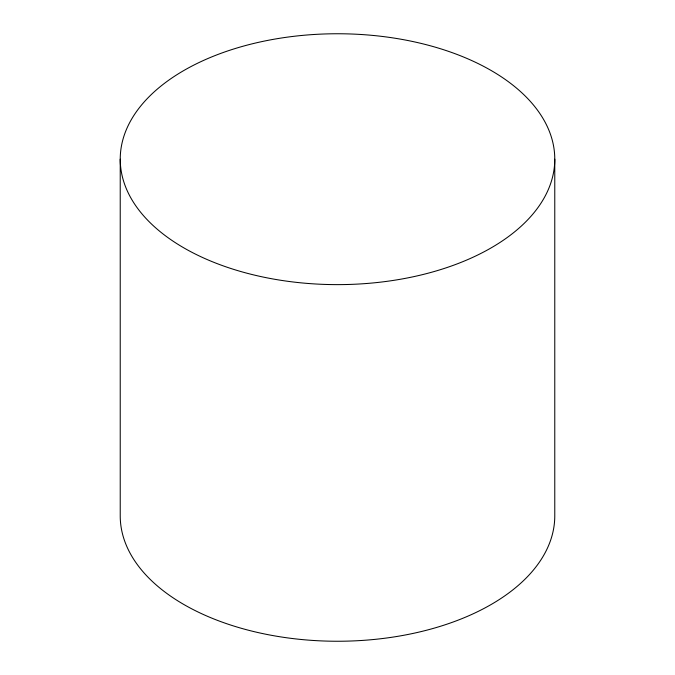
<?xml version="1.0" encoding="UTF-8"?>
<svg xmlns="http://www.w3.org/2000/svg" width="675" height="675" viewBox="0 0 675 675"><rect width="100%" height="100%" fill="white"/><g stroke="black" fill="none" stroke-linecap="round" stroke-linejoin="round"><path stroke-width="1.01" d="M554.774 159.19A217.274 125.44 0 0 1 228.867 267.823A217.274 125.44 0 0 1 228.867 50.558A217.274 125.44 0 0 1 554.774 159.19L554.774 515.81A217.274 125.44 0 0 1 337.5 641.25A217.274 125.44 0 0 1 120.226 515.81L120.226 159.19"/></g></svg>
